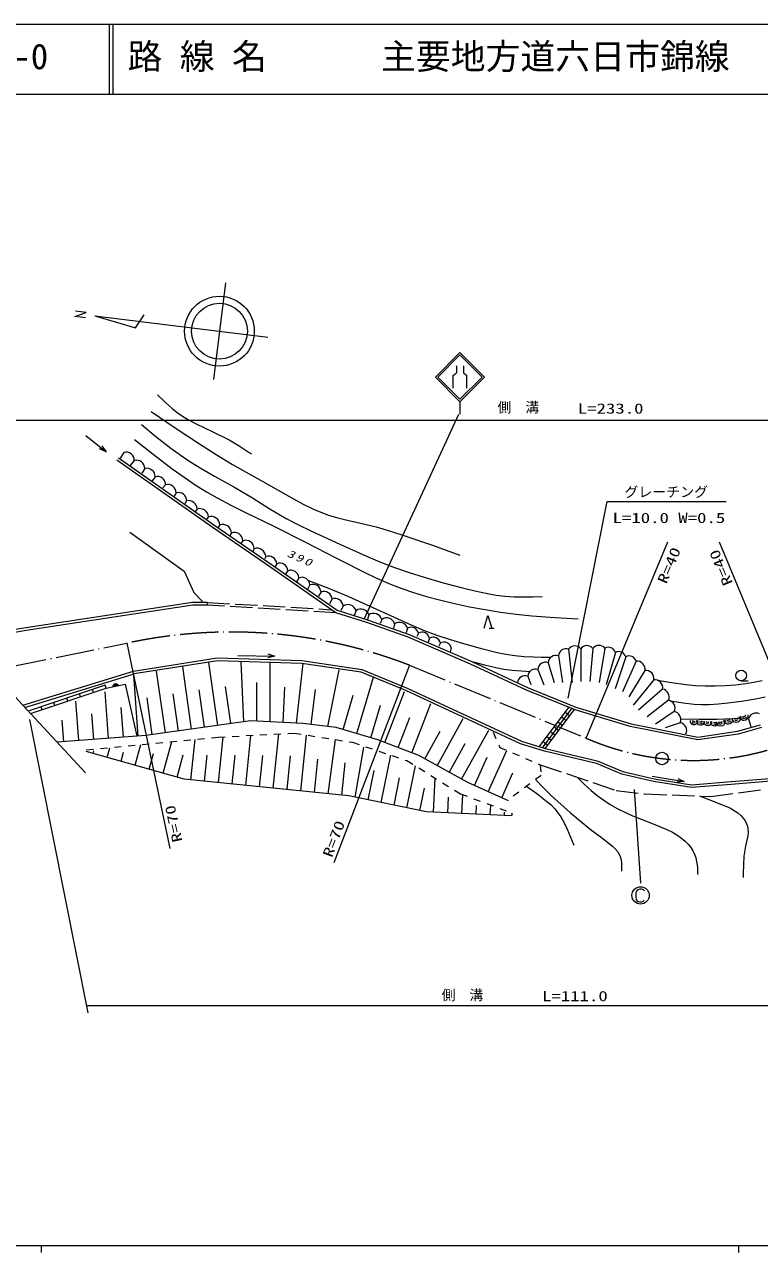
# Model space of a CAD drawing. Units: millimetres, scale not verified. Extents: x 27877 to 667877, y 22695 to 382695.
# Drawn here: x 153484 to 258895, y 206695 to 382695 of the extents above; entities that cross this region are included whole.
import ezdxf
from ezdxf.enums import TextEntityAlignment as Align

# ---------------------------------------------------------------- set-up
doc = ezdxf.new("R2010")
doc.units = ezdxf.units.MM
doc.header["$LTSCALE"] = 1000
for name, pattern in [('USER3', [7.000001, 5.508197, -0.688525, 0.114754, -0.688525]), ('USER4', [4, 3.2, -0.8]), ('USER5', [2, 1, -1])]:
    doc.linetypes.add(name, pattern=pattern)
doc.layers.add('S-SUV', color=7, linetype='Continuous', lineweight=13)
doc.layers.add('S-SUV-LWCN', color=7, linetype='Continuous', lineweight=13)
doc.styles.add('ＭＳ ゴシック', font='')
doc.styles.get('ＭＳ ゴシック').set_extended_font_data('MS Gothic')

# ---------------------------------------------------------------- blocks, each defined once
blk = doc.blocks.new('BUHIN10')
at = {"color": 7, "linetype": 'Continuous', "lineweight": 13}
for radius in [896, 27]:
    blk.add_circle((0, 0), radius, dxfattribs=at)
blk = doc.blocks.new('BUHIN168')
at = {"color": 7, "linetype": 'Continuous', "lineweight": 13}
for points in [[(901, -433), (772, -621), (564, -776), (309, -787), (98, -685), (-31, -584), (-72, -437), (-139, -277), (-283, -324), (-430, -387), (-598, -378), (-814, -274), (-971, -60), (-971, 206), (-901, 433)], [(-746, 109), (-688, -13), (-558, -76), (-398, -113)], [(-700, 309), (-611, 228), (-462, 100), (-316, 69)], [(-163, 123), (-70, 17), (23, -33), (148, -27)], [(-189, -36), (-99, -124), (41, -192), (121, -186)], [(196, -399), (350, -495), (462, -549), (585, -536)], [(271, -152), (391, -271), (557, -351), (693, -289)]]:
    blk.add_lwpolyline(points, dxfattribs=at)
blk = doc.blocks.new('BUHIN169')
at = {"color": 7, "linetype": 'Continuous', "lineweight": 13}
for points in [[(1136, -173), (1057, -422), (881, -663), (605, -760), (338, -720), (162, -652), (69, -504), (-59, -351), (-202, -452), (-342, -570), (-530, -617), (-802, -575), (-1048, -393), (-1137, -100), (-1136, 173)], [(-873, 104), (-749, 44), (-542, -46), (-371, -31)], [(-220, 80), (-82, -5), (36, -29), (172, 20)], [(-857, -131), (-752, -246), (-587, -271), (-400, -259)], [(-196, -104), (-67, -170), (110, -197), (196, -163)], [(349, -76), (521, -166), (731, -198), (859, -84)], [(350, -373), (551, -427), (693, -448), (824, -393)]]:
    blk.add_lwpolyline(points, dxfattribs=at)
blk = doc.blocks.new('BUHIN172')
at = {"color": 7, "linetype": 'Continuous', "lineweight": 13}
blk.add_line((-173, -896), (495, -1166), dxfattribs=at)
blk.add_lwpolyline([(-844, -625), (337, 834), (174, -1036)], dxfattribs=at)
blk = doc.blocks.new('BUHIN176')
at = {"color": 7, "linetype": 'Continuous', "lineweight": 13}
blk.add_line((-287, -709), (636, -1082), dxfattribs=at)
blk.add_circle((0, 0), 765, dxfattribs=at)

msp = doc.modelspace()

# ---------------------------------------------------------------- linework, layer by layer
at = {"layer": 'S-SUV'}
for p, q in [((667877, 382695), (27877, 382695)), ((165627, 382695), (165627, 372695)), ((166127, 382695), (166127, 372695)), ((27877, 372695), (667877, 372695)), ((182289, 345695), (180593, 331798)), ((160697, 340838), (162330, 341445)), ((162330, 341445), (160791, 341625)), ((162229, 340651), (160697, 340838)), ((163573, 340926), (169408, 339207)), ((163573, 340926), (188389, 337899)), ((169408, 339207), (170643, 341071)), ((212407, 332165), (215942, 335700)), ((212760, 332165), (215942, 335347)), ((215942, 335700), (219478, 332165)), ((219124, 332165), (215942, 335347)), ((214942, 332399), (215442, 332778)), ((215442, 333781), (215442, 332778)), ((216442, 333781), (216442, 332778)), ((216442, 332778), (216942, 332399)), ((215942, 328629), (212407, 332165)), ((215942, 328983), (212760, 332165)), ((214942, 330555), (214942, 332399)), ((219478, 332165), (215942, 328629)), ((215942, 328983), (219124, 332165)), ((216942, 330555), (216942, 332399)), ((215942, 328629), (215942, 326842)), ((52444, 325978), (218436, 325978)), ((202263, 297571), (215795, 326842)), ((218436, 325978), (266794, 325978)), ((162266, 323800), (165194, 321458)), ((166957, 320590), (180787, 310885)), ((167723, 321365), (167205, 320547)), ((180559, 310557), (166728, 320263)), ((169223, 320206), (168636, 319490)), ((170723, 319047), (170307, 318400)), ((172223, 317888), (171807, 317309)), ((173723, 316729), (173341, 316286)), ((175223, 315570), (174943, 315093)), ((126564, 313935), (162225, 275419)), ((176722, 314411), (176477, 314002)), ((231435, 286139), (237071, 314320)), ((237071, 314320), (254128, 314320)), ((178222, 313252), (177977, 312911)), ((179864, 312116), (179579, 311820)), ((168593, 309918), (176356, 304350)), ((188810, 304894), (180559, 310557)), ((180787, 310885), (189037, 305223)), ((181506, 310979), (181249, 310593)), ((183148, 309843), (182920, 309468)), ((184790, 308707), (184556, 308411)), ((234061, 280397), (245750, 308546)), ((264817, 280391), (253155, 308503)), ((186432, 307570), (186227, 307184)), ((188074, 306434), (187931, 306128)), ((198152, 298383), (188810, 304894)), ((189037, 305223), (198330, 298747)), ((189661, 305421), (189431, 305003)), ((176356, 304350), (177747, 301298)), ((191247, 304408), (190931, 303946)), ((192834, 303395), (192499, 302821)), ((177747, 301298), (179032, 300014)), ((194421, 302382), (194067, 301696)), ((196008, 301369), (195669, 300776)), ((153647, 296280), (177586, 299925)), ((177620, 299475), (153719, 295835)), ((177586, 299925), (179683, 299925)), ((179683, 299475), (177620, 299475)), ((179683, 299925), (179683, 299475)), ((197594, 300357), (197237, 299685)), ((199181, 299344), (198840, 298696)), ((202560, 297008), (198152, 298383)), ((198330, 298747), (202688, 297387)), ((201029, 298710), (200784, 298003)), ((202876, 298075), (202658, 297423)), ((204724, 297441), (204499, 296844)), ((146455, 295073), (153647, 296280)), ((153719, 295835), (146530, 294629)), ((208486, 294874), (202560, 297008)), ((202688, 297387), (208633, 295246)), ((206571, 296807), (206408, 296196)), ((208419, 296173), (208215, 295514)), ((168171, 294020), (174312, 264592)), ((217465, 291032), (208486, 294874)), ((208633, 295246), (217628, 291397)), ((209987, 295466), (209749, 294969)), ((211556, 294758), (211385, 294185)), ((213124, 294051), (212919, 293605)), ((184099, 292264), (189369, 292181)), ((214692, 293343), (214521, 292753)), ((230056, 292201), (230655, 288379)), ((231523, 293173), (232038, 288411)), ((233261, 293216), (233261, 288540)), ((234998, 293259), (234580, 288508)), ((236736, 293302), (235899, 288379)), ((238226, 292680), (236896, 288057)), ((169102, 290010), (181135, 291912)), ((181160, 291511), (169193, 289620)), ((177435, 281702), (176170, 290641)), ((181185, 282232), (179909, 291257)), ((181135, 291912), (193268, 291532)), ((193233, 291133), (181160, 291511)), ((184936, 282763), (184540, 291340)), ((188700, 282758), (188714, 291185)), ((192468, 282575), (193430, 291108)), ((201756, 289872), (193233, 291133)), ((193268, 291532), (201863, 290260)), ((208699, 290859), (197848, 262557)), ((225472, 287311), (217465, 291032)), ((217628, 291397), (225632, 287678)), ((228589, 291230), (229464, 288411)), ((239717, 292058), (238183, 287478)), ((241208, 291436), (239245, 287028)), ((153229, 285135), (169102, 290010)), ((153531, 284809), (169193, 289620)), ((169805, 280694), (169152, 289485)), ((173685, 281171), (172432, 290026)), ((196978, 282090), (198610, 290180)), ((201167, 281066), (203528, 289130)), ((208186, 287224), (201756, 289872)), ((201863, 290260), (208347, 287590)), ((225655, 289286), (226086, 288122)), ((227122, 290258), (227952, 288057)), ((242473, 290106), (240146, 286352)), ((243739, 288776), (240789, 285162)), ((165066, 287996), (154021, 284267)), ((154341, 283934), (165200, 287599)), ((163359, 286978), (163225, 287374)), ((165536, 280377), (165042, 287031)), ((165200, 287599), (165066, 287996)), ((165200, 287599), (167933, 288136)), ((166184, 287843), (166930, 287990)), ((166900, 288035), (166194, 287896)), ((166214, 287951), (166859, 288078)), ((166814, 288120), (166243, 288008)), ((166281, 288066), (166756, 288160)), ((166654, 288191), (166361, 288133)), ((167933, 288136), (169597, 280699)), ((179310, 281967), (178548, 287356)), ((183061, 282497), (182309, 287810)), ((186815, 282850), (186782, 288402)), ((190584, 282667), (190830, 287723)), ((194600, 282383), (195216, 287393)), ((205143, 279810), (207969, 287102)), ((224607, 279596), (208186, 287224)), ((208347, 287590), (224751, 279970)), ((232446, 284480), (225472, 287311)), ((225632, 287678), (232579, 284858)), ((245004, 287446), (241529, 284422)), ((157837, 285114), (157703, 285510)), ((159678, 285735), (159544, 286131)), ((161267, 280060), (160847, 285717)), ((161518, 286356), (161385, 286753)), ((171809, 280906), (171062, 286193)), ((175560, 281436), (174805, 286775)), ((199167, 281651), (200608, 286574)), ((203168, 280480), (204533, 285146)), ((209046, 278297), (211783, 285360)), ((245841, 285837), (242784, 283456)), ((155996, 284492), (155862, 284889)), ((163402, 280218), (163127, 283912)), ((167670, 280535), (167352, 284827)), ((207095, 279053), (208764, 283360)), ((227313, 279171), (231548, 284814)), ((231949, 284682), (227718, 279044)), ((232332, 284526), (228123, 278918)), ((231132, 282927), (230492, 283407)), ((231660, 283631), (231020, 284111)), ((240373, 282094), (232446, 284480)), ((232579, 284858), (240470, 282482)), ((246677, 284229), (243975, 282395)), ((154202, 283084), (162575, 241038)), ((159133, 279901), (158903, 282997)), ((185873, 282895), (170872, 280773)), ((193411, 282529), (185873, 282895)), ((198167, 281944), (193411, 282529)), ((204168, 280188), (198167, 281944)), ((212656, 276465), (216403, 283251)), ((230076, 281520), (229436, 282000)), ((230604, 282223), (229964, 282703)), ((250038, 280153), (240373, 282094)), ((240470, 282482), (250049, 280558)), ((247514, 282620), (245390, 281880)), ((255741, 281394), (259044, 282309)), ((259181, 281932), (255824, 281002)), ((257343, 283169), (257664, 282076)), ((170872, 280773), (158143, 279827)), ((173349, 275400), (174618, 279910)), ((177345, 274452), (177935, 280231)), ((181284, 274050), (181953, 280591)), ((185224, 273647), (185955, 280805)), ((189163, 273245), (189958, 281020)), ((193103, 272842), (193922, 280862)), ((197042, 272440), (198068, 280207)), ((210022, 277919), (204168, 280188)), ((210900, 277434), (213103, 281426)), ((216169, 274526), (220063, 281579)), ((224751, 279970), (228148, 278910)), ((228491, 279409), (227852, 279889)), ((229019, 280112), (228380, 280592)), ((229548, 280816), (228908, 281296)), ((255824, 281002), (250038, 280153)), ((250049, 280558), (255741, 281394)), ((176360, 274553), (162310, 278505)), ((163314, 278222), (163416, 278587)), ((165321, 277658), (165711, 279047)), ((167328, 277093), (167694, 278395)), ((169335, 276529), (170165, 279478)), ((171342, 275964), (171972, 278202)), ((200923, 271949), (202166, 279125)), ((214412, 275495), (216705, 279647)), ((219974, 272724), (222647, 278664)), ((228043, 278524), (224607, 279596)), ((235513, 276790), (228043, 278524)), ((228148, 278910), (235636, 277172)), ((175357, 274835), (176249, 278009)), ((179315, 274251), (179693, 277956)), ((183254, 273849), (183674, 277958)), ((187194, 273446), (187651, 277926)), ((191133, 273044), (191628, 277894)), ((195072, 272641), (195557, 277388)), ((199012, 272239), (199483, 276856)), ((204631, 271193), (206013, 277970)), ((208339, 270437), (209561, 276431)), ((217047, 274041), (210022, 277919)), ((218023, 273602), (219860, 277686)), ((239160, 275271), (235513, 276790)), ((235636, 277172), (239284, 275652)), ((202777, 271571), (203635, 275775)), ((206485, 270815), (207286, 274743)), ((212138, 269821), (212371, 274691)), ((221925, 271845), (223538, 275429)), ((243699, 274199), (239160, 275271)), ((239284, 275652), (243777, 274591)), ((243505, 274946), (248113, 274208)), ((243777, 274591), (249168, 273719)), ((254821, 274188), (260999, 274692)), ((199997, 272138), (176360, 274553)), ((210193, 270059), (210842, 273245)), ((222901, 271406), (217047, 274041)), ((240940, 273032), (241852, 259605)), ((249152, 273316), (243699, 274199)), ((254853, 273789), (249152, 273316)), ((249168, 273719), (254821, 274188)), ((261032, 274293), (254853, 273789)), ((211119, 269870), (199997, 272138)), ((214175, 269723), (214282, 271968)), ((216211, 269626), (216340, 272313)), ((223340, 269284), (211119, 269870)), ((218248, 269528), (218307, 270754)), ((220285, 269431), (220352, 270829)), ((222322, 269333), (222343, 269785)), ((162361, 242103), (267892, 242103)), ((27877, 207695), (566877, 207695)), ((155877, 207695), (155877, 206695)), ((255877, 207695), (255877, 206695))]:
    msp.add_line(p, q, dxfattribs=at)
at = {"layer": 'S-SUV', "linetype": 'USER4'}
for p, q in [((198152, 298383), (179683, 299475)), ((179707, 299874), (197524, 298821)), ((227438, 276602), (238344, 272918)), ((238344, 272918), (242399, 272427)), ((251923, 272058), (259481, 273041)), ((242399, 272427), (251923, 272058))]:
    msp.add_line(p, q, dxfattribs=at)
at = {"layer": 'S-SUV', "linetype": 'USER3'}
for p, q in [((75643, 275477), (168171, 294020)), ((208699, 290859), (234061, 280397))]:
    msp.add_line(p, q, dxfattribs=at)
at = {"layer": 'S-SUV', "linetype": 'USER5'}
for p, q in [((162383, 278724), (181263, 280554)), ((181263, 280554), (192167, 281139)), ((192167, 281139), (200509, 279822)), ((220706, 281285), (221657, 279090)), ((200509, 279822), (208339, 277187)), ((221657, 279090), (227438, 276602)), ((208339, 277187), (216022, 272431)), ((227438, 276602), (227584, 275065)), ((227584, 275065), (222755, 271480)), ((216022, 272431), (223340, 269723)), ((223340, 269723), (223413, 269357))]:
    msp.add_line(p, q, dxfattribs=at)
at = {"layer": 'S-SUV'}
for points in [[(164593, 322307), (165194, 321458), (164235, 321860)], [(188373, 292484), (189369, 292181), (188364, 291912)], [(247171, 274650), (248113, 274208), (247081, 274085)], [(242386, 258465), (242336, 258584), (242248, 258671), (242129, 258740), (241986, 258778), (241742, 258778), (241548, 258740), (241348, 258603), (241229, 258428), (241179, 258178), (241179, 257565), (241229, 257303), (241323, 257146), (241504, 257015), (241729, 256965), (241967, 256965), (242148, 256984), (242242, 257040), (242329, 257121), (242367, 257209)]]:
    msp.add_lwpolyline(points, dxfattribs=at)
msp.add_lwpolyline([(166174, 287791), (166188, 287887), (166218, 287972), (166277, 288074), (166354, 288138), (166441, 288185), (166563, 288209), (166661, 288198), (166756, 288168), (166850, 288096), (166912, 288029), (166959, 287945)], close=True, dxfattribs=at)
for centre, radius in [((181441, 338746), 5000), ((181441, 338746), 4000), ((241836, 257871), 1244)]:
    msp.add_circle(centre, radius, dxfattribs=at)
for centre, radius, start, end in [((168038, 320223), 1185, 359.17566, 105.43586), ((169538, 319064), 1185, 359.17566, 105.43586), ((171038, 317905), 1185, 359.17566, 105.43586), ((172538, 316746), 1185, 359.17566, 105.43586), ((174038, 315587), 1185, 359.17566, 105.43586), ((175538, 314428), 1185, 359.17566, 105.43586), ((177038, 313269), 1185, 359.17566, 105.43586), ((178617, 312068), 1248, 2.18506, 108.44526), ((180259, 310932), 1248, 2.18506, 108.44526), ((181901, 309796), 1248, 2.18506, 108.44526), ((183543, 308659), 1248, 2.18506, 108.44526), ((185185, 307523), 1248, 2.18506, 108.44526), ((186827, 306387), 1248, 2.18506, 108.44526), ((188488, 305333), 1176, 4.31567, 110.57587), ((190074, 304320), 1176, 4.31567, 110.57587), ((191661, 303307), 1176, 4.31567, 110.57587), ((193248, 302294), 1176, 4.31567, 110.57587), ((194834, 301281), 1176, 4.31567, 110.57587), ((196421, 300268), 1176, 4.31567, 110.57587), ((198008, 299255), 1176, 4.31567, 110.57587), ((199867, 298334), 1221, 17.92905, 124.18924), ((201715, 297700), 1221, 17.92905, 124.18924), ((203562, 297066), 1221, 17.92905, 124.18924), ((205410, 296432), 1221, 17.92905, 124.18924), ((207257, 295797), 1221, 17.92905, 124.18924), ((208938, 295231), 1075, 12.58954, 118.84974), ((210506, 294524), 1075, 12.58954, 118.84974), ((212074, 293817), 1075, 12.58954, 118.84974), ((213643, 293109), 1075, 12.58954, 118.84974), ((229687, 291165), 1100, 70.38564, 176.64584), ((231154, 292137), 1100, 70.38564, 176.64584), ((232408, 292543), 1086, 38.28432, 144.54453), ((234146, 292586), 1086, 38.28432, 144.54453), ((235883, 292629), 1086, 38.28432, 144.54453), ((237248, 292432), 1010, 14.22076, 120.48097), ((238738, 291810), 1010, 14.22076, 120.48097), ((240229, 291188), 1010, 14.22076, 120.48097), ((228220, 290194), 1100, 70.38564, 176.64584), ((241342, 290296), 1147, 350.44963, 96.70984), ((225286, 288250), 1100, 70.38564, 176.64584), ((226753, 289222), 1100, 70.38564, 176.64584), ((242607, 288966), 1147, 350.44963, 96.70984), ((243873, 287636), 1147, 350.44963, 96.70984), ((244819, 286328), 1133, 334.34433, 80.60454), ((245656, 284719), 1133, 334.34433, 80.60454), ((246492, 283111), 1133, 334.34433, 80.60454), ((258387, 282945), 1068, 61.62621, 167.88641), ((247329, 281502), 1133, 334.34433, 80.60454)]:
    msp.add_arc(centre, radius, start, end, dxfattribs=at)
at = {"layer": 'S-SUV', "linetype": 'USER3'}
for centre, radius, start, end in [((183147, 224642), 70976, 68.89984, 102.18149), ((249446, 316069), 38848, 246.66974, 293.30632)]:
    msp.add_arc(centre, radius, start, end, dxfattribs=at)
at = {"layer": 'S-SUV-LWCN'}
for points in [[(172572, 329620), (173586, 328623), (174637, 327673), (175364, 327099), (176127, 326573), (177105, 325986), (178115, 325449), (180499, 324325), (182854, 323148), (184292, 322288), (185703, 321375), (185878, 321260), (186054, 321144)], [(171661, 327231), (175103, 324884), (178590, 322579), (180948, 321090), (183335, 319654), (187665, 317191), (192043, 314738), (193468, 313971), (194922, 313255), (195992, 312791), (197081, 312385), (198223, 312037), (199395, 311743), (201664, 311243), (203926, 310683), (205979, 310085), (208023, 309427), (211980, 308057), (215919, 306638)], [(170239, 325353), (172327, 323651), (174456, 321992), (175804, 321013), (177186, 320084), (178937, 319006), (180730, 317973), (183482, 316432), (186202, 314839), (188592, 313348), (191011, 311912), (192762, 310996), (194542, 310133), (198689, 308209), (202865, 306337), (204681, 305579), (206528, 304874), (208652, 304143), (210796, 303468), (213528, 302682), (216281, 301953), (218083, 301509), (219894, 301124), (221133, 300917), (222379, 300770), (223701, 300688), (225038, 300666), (226379, 300683), (227732, 300722)], [(169244, 323196), (171928, 321094), (174657, 319033), (176365, 317812), (178116, 316636), (179588, 315714), (181100, 314838), (183067, 313796), (185073, 312801), (189445, 310680), (193787, 308506), (198221, 306213), (202683, 303955), (204314, 303195), (205978, 302487), (207612, 301865), (209278, 301295), (211125, 300730), (213001, 300219), (215145, 299702), (217311, 299242), (219535, 298830), (221768, 298478), (223999, 298187), (226245, 297954), (229563, 297702), (232886, 297508)], [(194221, 303019), (197096, 301897), (199947, 300719), (204478, 298642), (209030, 296584), (210822, 295848), (212637, 295169), (214533, 294538), (216450, 293964), (218856, 293308), (221277, 292710), (222539, 292452), (223819, 292253), (225158, 292120), (226504, 292047), (227645, 292016), (228797, 291998)], [(217808, 291344), (219448, 290900), (221099, 290515), (222247, 290315), (223406, 290175), (224732, 290066), (226063, 289985)], [(244256, 288737), (246299, 288390), (248347, 288105), (249718, 287977), (251103, 287908), (252533, 287898), (253974, 287949), (255446, 288061), (256927, 288235), (258110, 288426), (259278, 288676)], [(246399, 285706), (247963, 285469), (249529, 285292), (250582, 285237), (251648, 285242), (253004, 285319), (254362, 285458), (256338, 285724), (258306, 286049), (259713, 286336)], [(247708, 283190), (250257, 283141), (252806, 283153), (255034, 283231), (257272, 283341)], [(232736, 274812), (233715, 273844), (234743, 272912), (235628, 272193), (236558, 271516), (237497, 270905), (238475, 270342), (239570, 269790), (240701, 269287), (243178, 268330), (245619, 267323), (246402, 266929), (247165, 266478), (247733, 266077), (248262, 265630), (248675, 265206), (249051, 264734), (249348, 264267), (249590, 263773), (249767, 263267), (249887, 262735), (249988, 261900), (250030, 261038), (250032, 260956), (250035, 260875)], [(225489, 273509), (226967, 272457), (228420, 271348), (229003, 270830), (229549, 270265), (229989, 269715), (230387, 269118), (230868, 268261), (231296, 267374), (231798, 266222), (232277, 265053)], [(226789, 274475), (227904, 273289), (229068, 272140), (231812, 269723), (234597, 267350), (236215, 266168), (237807, 264930), (238214, 264543), (238576, 264113), (238777, 263789), (238927, 263433), (239039, 262978), (239094, 262500), (239109, 261944), (239098, 261366)], [(250273, 272122), (252517, 271273), (254736, 270368), (255276, 270058), (255790, 269691), (256201, 269328), (256569, 268922), (256834, 268549), (257046, 268146), (257173, 267781), (257243, 267394), (257257, 266908), (257210, 266412), (256911, 264949), (256673, 263485), (256583, 262251), (256553, 261026), (256550, 260740), (256548, 260445)]]:
    msp.add_lwpolyline(points, dxfattribs=at)

# ---------------------------------------------------------------- block references
at = {"layer": 'S-SUV', "rotation": 22}
for name, p in [('BUHIN172', (219952, 297080)), ('BUHIN176', (256278, 289389)), ('BUHIN168', (249979, 282888)), ('BUHIN168', (251973, 282760)), ('BUHIN169', (253867, 282942)), ('BUHIN169', (256103, 283473)), ('BUHIN10', (244921, 277494))]:
    msp.add_blockref(name, p, dxfattribs=at)

# ---------------------------------------------------------------- texts
at = {"layer": 'S-SUV', "style": 'ＭＳ ゴシック'}
for s, height, p in [('路 線 名', 3666, (168257, 375195)), ('主要地方道六日市錦線', 3666, (204611, 375195)), ('5-0', 3666, (149398, 375195)), ('側\u3000溝', 1466, (221308, 326661)), ('グレーチング', 1466, (239522, 314532)), ('側\u3000溝', 1466, (213295, 242413))]:
    msp.add_text(s, height=height, dxfattribs=at).set_placement(p, align=Align.BOTTOM_LEFT)
at = {"layer": 'S-SUV', "style": 'ＭＳ ゴシック', "width": 1.35}
for s, p in [('L=233.0', (232839, 326487)), ('L=10.0 W=0.5', (237829, 310807)), ('L=111.0', (227709, 242266))]:
    msp.add_text(s, height=1466, dxfattribs=at).set_placement(p, align=Align.BOTTOM_LEFT)
for s, rotation, p in [('R=40', 67, (245955, 302244)), ('R=40', 113.1, (255498, 302827)), ('R=70', 102.3, (176583, 265759)), ('R=70', 69.2, (197982, 263050))]:
    msp.add_text(s, height=1466, rotation=rotation, dxfattribs=at).set_placement(p, align=Align.BOTTOM_LEFT)
at = {"layer": 'S-SUV', "insert": (191025, 306486), "char_height": 1100, "attachment_point": 7, "rotation": 336, "style": 'ＭＳ ゴシック'}
msp.add_mtext('\\T1.33;\\W1.35;\\Q15;390', dxfattribs=at)

doc.saveas('drawing.dxf')
